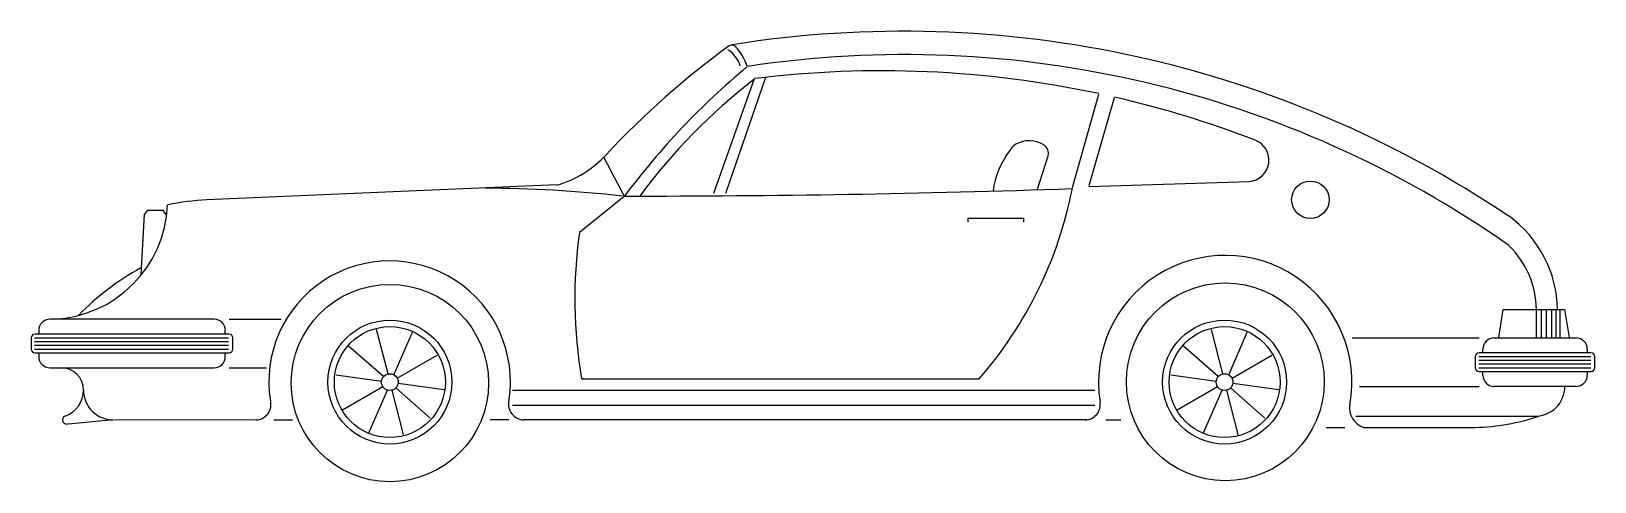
# Model space of a CAD drawing. Extents: x 0 to 5.03, y 0 to 1.45.
import ezdxf

# ---------------------------------------------------------------- set-up
doc = ezdxf.new("R2010")
doc.units = 0
doc.header["$LTSCALE"] = 0.0006
doc.header["$MEASUREMENT"] = 0
doc.layers.get('0').update_dxf_attribs({"linetype": 'CONTINUOUS'})

msp = doc.modelspace()

# ---------------------------------------------------------------- linework, layer by layer
for p, q in [((2.3252, 1.2964), (2.1942, 0.9267)), ((2.3617, 1.3005), (2.2324, 0.9267)), ((3.3489, 0.947), (3.4329, 1.247)), ((3.4829, 1.235), (3.4015, 0.9519)), ((1.8412, 1.0426), (1.9064, 0.9184)), ((3.2697, 1.0471), (3.2353, 0.9401)), ((3.4006, 0.9498), (3.9164, 0.9656)), ((1.6893, 0.9548), (0.5648, 0.907)), ((1.9062, 0.9179), (1.7628, 0.8017)), ((0.3632, 0.86), (0.3522, 0.6672)), ((0.3743, 0.8732), (0.3632, 0.8601)), ((0.3743, 0.8732), (0.423, 0.8732)), ((0.4341, 0.86), (0.423, 0.8732)), ((3.192, 0.8468), (3.012, 0.8468)), ((3.012, 0.8468), (3.012, 0.8348)), ((3.192, 0.8348), (3.192, 0.8468)), ((4.7191, 0.4638), (4.7335, 0.5545)), ((4.7335, 0.5545), (4.931, 0.5545)), ((4.8405, 0.4638), (4.8405, 0.5545)), ((4.857, 0.4638), (4.857, 0.5545)), ((4.8734, 0.4638), (4.8734, 0.5545)), ((4.8899, 0.4638), (4.8899, 0.5545)), ((4.9043, 0.4638), (4.9043, 0.5545)), ((4.9166, 0.4638), (4.9166, 0.5545)), ((4.931, 0.5545), (4.9454, 0.4638)), ((0.588, 0.5228), (0.06, 0.5228)), ((0.636, 0.5228), (0.804, 0.5228)), ((0, 0.4628), (0, 0.4268)), ((0.0106, 0.4629), (0.6346, 0.4629)), ((0.636, 0.4748), (0.012, 0.4748)), ((0.024, 0.4868), (0.024, 0.4748)), ((0.624, 0.4748), (0.624, 0.4868)), ((0.648, 0.4268), (0.648, 0.4628)), ((1.1474, 0.3467), (1.1107, 0.4902)), ((1.1664, 0.3438), (1.2257, 0.4812)), ((3.8318, 0.3467), (3.7951, 0.4902)), ((3.8508, 0.3438), (3.91, 0.4812)), ((4.248, 0.4628), (4.656, 0.4628)), ((4.704, 0.4628), (4.968, 0.4628)), ((0.0106, 0.4509), (0.6346, 0.4509)), ((0.0106, 0.4389), (0.6346, 0.4389)), ((0.0106, 0.4269), (0.6346, 0.4269)), ((0.012, 0.4148), (0.636, 0.4148)), ((0.024, 0.4148), (0.024, 0.4028)), ((0.624, 0.4028), (0.624, 0.4148)), ((1.133, 0.3381), (1.0207, 0.4366)), ((1.1772, 0.3329), (1.3056, 0.4069)), ((3.8174, 0.3381), (3.7051, 0.4366)), ((3.8616, 0.3329), (3.99, 0.4069)), ((4.644, 0.4028), (4.644, 0.3668)), ((4.6556, 0.4028), (5.0156, 0.4028)), ((5.016, 0.4148), (4.656, 0.4148)), ((4.668, 0.4148), (4.668, 0.4268)), ((5.004, 0.4268), (5.004, 0.4148)), ((5.028, 0.3668), (5.028, 0.4028)), ((0.06, 0.3668), (0.588, 0.3668)), ((0.636, 0.3668), (0.756, 0.3668)), ((4.6556, 0.3908), (5.0156, 0.3908)), ((4.6556, 0.3788), (5.0156, 0.3788)), ((4.6556, 0.3668), (5.0156, 0.3668)), ((4.656, 0.3548), (5.016, 0.3548)), ((4.668, 0.3428), (4.668, 0.3548)), ((5.004, 0.3548), (5.004, 0.3428)), ((0.9807, 0.3444), (1.1265, 0.324)), ((1.0007, 0.2313), (1.1306, 0.306)), ((1.1722, 0.3023), (1.2831, 0.2045)), ((1.1799, 0.3172), (1.3281, 0.2968)), ((1.776, 0.3308), (1.7699, 0.3308)), ((1.7738, 0.3308), (3.024, 0.3308)), ((3.024, 0.3308), (3.048, 0.3308)), ((3.6651, 0.3444), (3.8109, 0.324)), ((3.6851, 0.2313), (3.815, 0.306)), ((3.8566, 0.3023), (3.9675, 0.2045)), ((3.8643, 0.3172), (4.0125, 0.2968)), ((4.272, 0.3068), (4.656, 0.3068)), ((4.968, 0.3068), (4.704, 0.3068)), ((1.0857, 0.1569), (1.1453, 0.2948)), ((1.1982, 0.148), (1.1604, 0.2948)), ((1.548, 0.2948), (3.42, 0.2948)), ((3.7701, 0.1569), (3.8296, 0.2948)), ((3.8826, 0.148), (3.8448, 0.2948)), ((1.548, 0.2468), (3.42, 0.2468)), ((4.26, 0.2108), (4.836, 0.2108)), ((0.12, 0.1868), (0.252, 0.1988)), ((0.7257, 0.1989), (0.2678, 0.1976)), ((0.78, 0.1988), (0.84, 0.1988)), ((1.536, 0.1988), (1.476, 0.1988)), ((3.3924, 0.1992), (1.5831, 0.1989)), ((3.456, 0.1988), (3.504, 0.1988)), ((4.164, 0.1748), (4.224, 0.1748)), ((4.284, 0.1748), (4.644, 0.1748))]:
    msp.add_line(p, q)
for centre, radius in [((4.1136, 0.907), 0.0603), ((1.1532, 0.3174), 0.3174), ((3.8399, 0.3214), 0.3181), ((1.1532, 0.3206), 0.1993), ((3.8376, 0.3206), 0.1993), ((1.1532, 0.3206), 0.1785), ((3.8376, 0.3206), 0.1785), ((1.1532, 0.3206), 0.0269), ((3.8376, 0.3206), 0.0269)]:
    msp.add_circle(centre, radius)
for centre, radius, start, end in [((2.8031, -2.0374), 3.4865, 56.0235, 99.0356), ((3.8994, -0.8675), 2.8089, 126.1007, 136.8623), ((2.192, 1.3123), 0.0913, 15.2709, 58.1726), ((2.2527, 1.386), 0.0183, 41.2824, 116.8587), ((2.1499, 1.2892), 0.1592, 17.2869, 43.0251), ((2.8078, -2.0114), 3.3854, 54.9456, 98.5636), ((3.8456, -0.5226), 2.4149, 129.7451, 143.3534), ((2.7355, -2.0178), 3.3398, 77.9479, 97.0524), ((3.481, -0.2043), 1.8929, 127.712, 143.5584), ((2.7355, -2.0178), 3.3398, 68.9335, 77.0471), ((3.3539, 0.9028), 0.2629, 141.7461, 172.946), ((3.198, 1.0358), 0.0588, 122.054, 149.2373), ((3.2102, 1.0078), 0.0891, 59.0362, 119.2488), ((3.2398, 1.056), 0.0316, 345.689, 57.7891), ((3.9117, 1.0345), 0.0687, 274.105, 69.3065), ((1.5981, 1.2813), 0.3397, 285.6839, 317.7865), ((0.6255, -0.0453), 0.9544, 93.6477, 101.2797), ((1.4584, -2.9255), 3.8695, 83.4395, 90), ((1.908, 44.1308), 43.212, 270, 271.90968), ((2.0576, 1.1958), 1.315, 318.8659, 348.9063), ((0.0551, 0.9061), 0.3838, 272.5314, 357.6493), ((4.527, 0.5463), 0.3818, 1.0933, 53.9307), ((3.2949, 0.5878), 1.5469, 172.058, 189.5634), ((4.5574, 0.5536), 0.2828, 360, 46.5891), ((1.1526, 0.3217), 0.3885, 350.8394, 189.2493), ((3.8396, 0.3207), 0.4074, 349.6918, 188.9975), ((0.7446, -0.0348), 0.822, 118.5529, 136.1318), ((0.06, 0.4868), 0.036, 90, 180), ((0.588, 0.4868), 0.036, 0, 90), ((0.012, 0.4628), 0.012, 90, 180), ((0.636, 0.4628), 0.012, 0, 90), ((4.704, 0.4268), 0.036, 90, 180), ((4.968, 0.4268), 0.036, 0, 90), ((0.012, 0.4268), 0.012, 180, 270), ((0.06, 0.4028), 0.036, 180, 270), ((0.588, 0.4028), 0.036, 270, 0), ((0.636, 0.4268), 0.012, 270, 0), ((4.656, 0.4028), 0.012, 90, 180), ((5.016, 0.4028), 0.012, 0, 90), ((0.096, 0.2948), 0.072, 0, 90), ((4.656, 0.3668), 0.012, 180, 270), ((5.016, 0.3668), 0.012, 270, 0), ((4.704, 0.3428), 0.036, 180, 270), ((4.836, 0.3068), 0.096, 270, 0), ((4.968, 0.3428), 0.036, 270, 0), ((0.0792, 0.2948), 0.0888, 288.9246, 0), ((0.264, 0.2948), 0.096, 180, 270), ((0.7221, 0.2478), 0.0486, 270, 10.3787), ((1.5857, 0.2498), 0.051, 169.0908, 268.058), ((3.3893, 0.2478), 0.0486, 270, 10.3787), ((0.114, 0.1988), 0.0134, 116.5651, 296.5651), ((4.3062, 0.2375), 0.0665, 170.759, 250.4987), ((4.6245, 0.8813), 0.7068, 271.581, 288.4349)]:
    msp.add_arc(centre, radius, start, end)

doc.saveas('drawing.dxf')
